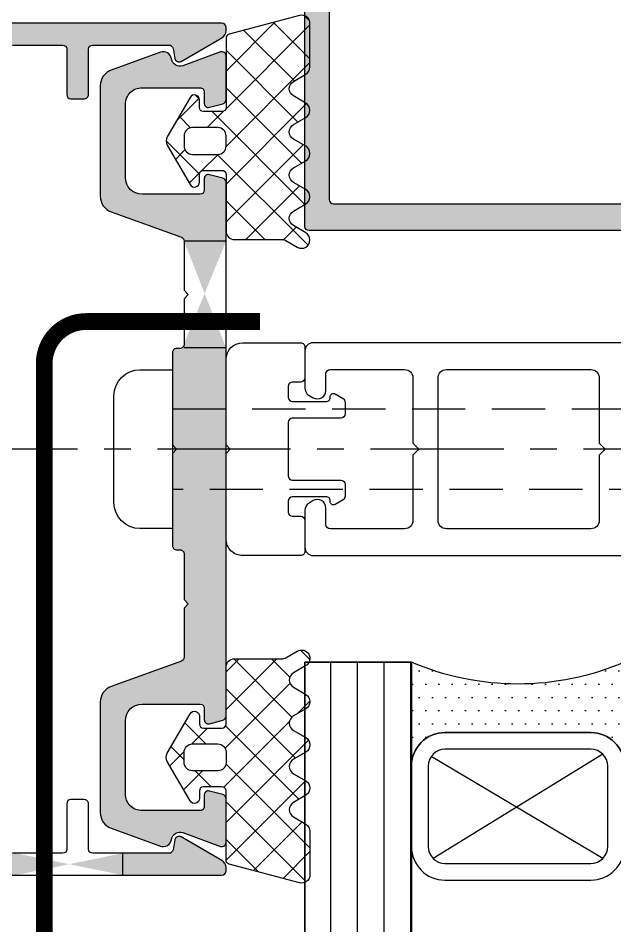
# Model space of a CAD drawing. Header units: millimetres. Extents: x -17234 to -8874, y -2869 to 1211.
# Drawn here: x -16396.9 to -16361.3, y -744.2 to -690.1 of the extents above; entities that cross this region are included whole.
import ezdxf

# ---------------------------------------------------------------- set-up
doc = ezdxf.new("R2010")
doc.units = ezdxf.units.MM
for name, pattern in [('ACAD_ISO07W100', [3, 0, -3]), ('CENTER', [50.800000000000004, 31.75, -6.35, 6.35, -6.35]), ('DASHED', [19.049999999999997, 12.7, -6.35]), ('DASHED2', [9.524999999999999, 6.35, -3.175])]:
    doc.linetypes.add(name, pattern=pattern)
doc.layers.get('Defpoints').update_dxf_attribs({"linetype": 'ACAD_ISO07W100', "true_color": 0x105689})
for name, color, linetype in [('Centerline', 6, 'CENTER'), ('Drain Path', 6, 'Continuous'), ('Gasket EPDM', 32, 'Continuous'), ('Gasket Silicone', 20, 'Continuous'), ('Glass', 4, 'Continuous'), ('Profile', 1, 'Continuous'), ('Profile View', 9, 'Continuous'), ('PVC Spacer', 3, 'Continuous'), ('Screw', 9, 'Continuous'), ('Thermal Break', 3, 'Continuous')]:
    doc.layers.add(name, color=color, linetype=linetype)

# ---------------------------------------------------------------- blocks, each defined once
blk = doc.blocks.new('*U82')
at = {"layer": 'Glass', "ltscale": 0.5}
h = blk.add_hatch(dxfattribs=at)
h.set_pattern_fill('ANSI31', color=5, scale=0.5, angle=45)
h.set_pattern_definition([(90, (0, -24.19999999999914), (-1.5875, 3.33066907387547e-16), [])])
h.paths.add_polyline_path([(0, 50.80000000000086), (6.349999999999909, 50.80000000000086), (6.349999999999909, 0), (0, 0)])
h.paths.add_polyline_path([(25.39999999999986, 0), (19.04999999999995, 0), (19.04999999999995, 50.80000000000086), (25.39999999999986, 50.80000000000086)])
at = {"layer": 'Glass'}
h = blk.add_hatch(dxfattribs=at)
h.set_pattern_fill('DOTS', color=9, scale=0.5)
h.set_pattern_definition([(0, (-1613.788650515187, -1630.791331682484), (0.396875, 0.79375), [0, -0.79375])])
h.paths.add_polyline_path([(17.04999999999995, 4.199999999999999), (8.349999999999909, 4.199999999999999, -0.414213562373095), (6.349999999999909, 6.199999999999998), (6.349999999999909, -1.77635683940025e-15, -0.2058701850370426), (19.04999999999995, -1.77635683940025e-15), (19.04999999999995, 6.199999999999999, -0.4142135623730951)])
at = {"layer": 'Defpoints', "linetype": 'ByBlock', "ltscale": 0.5}
for points in [[(0, 50.80000000000086), (6.349999999999909, 50.80000000000086), (6.349999999999909, 0), (0, 0)], [(25.39999999999986, 0), (19.04999999999995, 0), (19.04999999999995, 50.80000000000086), (25.39999999999986, 50.80000000000086)]]:
    blk.add_lwpolyline(points, close=True, dxfattribs=at)
at = {"layer": 'Glass'}
for points in [[(0, 50.80000000000086), (0, 0), (6.349999999999909, 0), (6.349999999999909, 50.80000000000086)], [(19.04999999999995, 50.80000000000086), (19.04999999999995, 0), (25.39999999999986, 0), (25.39999999999986, 50.80000000000086)]]:
    blk.add_lwpolyline(points, dxfattribs=at)
at = {"layer": 'Glass', "color": 3}
for points in [[(19.04999999999995, 6.199999999999999), (19.04999999999995, 11, 0.4142135623730951), (17.04999999999995, 13), (8.349999999999909, 13, 0.4142135623730951), (6.349999999999909, 11), (6.349999999999909, 6.199999999999999, 0.4142135623730951), (8.349999999999909, 4.199999999999999), (17.04999999999995, 4.199999999999999, 0.4142135623730951)], [(18.04999999999995, 6.199999999999999), (18.04999999999995, 11, 0.414213562373095), (17.04999999999995, 12), (8.349999999999909, 12, 0.414213562373095), (7.349999999999909, 11), (7.349999999999909, 6.199999999999999, 0.414213562373095), (8.349999999999909, 5.199999999999999), (17.04999999999995, 5.199999999999999, 0.414213562373095)]]:
    blk.add_lwpolyline(points, format="xyb", close=True, dxfattribs=at)
at = {"layer": 'Glass', "color": 9}
for points in [[(7.64289321881347, 5.49289321881356), (17.75710678118639, 11.70710678118667)], [(7.64289321881347, 11.70710678118644), (17.86423487550928, 5.619464413231707)]]:
    blk.add_lwpolyline(points, dxfattribs=at)
blk.add_lwpolyline([(6.349999999999909, 0, -0.2058701850370426), (19.04999999999995, 0), (19.04999999999995, 6.199999999999999, -0.4142135623730951), (17.04999999999995, 4.199999999999999), (8.349999999999909, 4.199999999999999, -0.4142135623730951), (6.349999999999909, 6.199999999999998)], format="xyb", close=True, dxfattribs=at)
blk = doc.blocks.new('EGG - 01')
at = {"layer": 'Gasket EPDM', "ltscale": 0.5}
h = blk.add_hatch(dxfattribs=at)
h.set_pattern_fill('ANSI37', color=5, scale=0.5, style=0)
h.set_pattern_definition([(45, (16931.76398021643, 552.2421061978254), (-1.122532015133644, 1.122532015133644), []), (135, (16931.76398021643, 552.2421061978254), (-1.122532015133644, -1.122532015133644), [])])
edge = h.paths.add_edge_path()
edge.add_arc((7.003679740504693, -0.746193317245968), 0.4999999999998441, 299.9999999999973, 420.0000000000027)
edge.add_line((7.253679740504595, -0.3131806153538719), (6.521628932947351, 0.1094691154501106))
edge.add_arc((6.77162893294786, 0.5424818173420363), 0.5000000000000001, 120.0000000000673, 239.9999999999327, ccw=False)
edge.add_line((6.521628932947351, 0.9754945192339619), (7.253679740504595, 1.398144250037944))
edge.add_arc((7.00367974050448, 1.831156951930097), 0.4999999999999998, 300.0000000000152, 419.9999999999848)
edge.add_line((7.253679740504595, 2.26416965382225), (6.521628932947351, 2.686819384626006))
edge.add_arc((6.77162893294786, 3.119832086517931), 0.5000000000000001, 120.0000000000673, 239.9999999999327, ccw=False)
edge.add_line((6.521628932947351, 3.552844788409857), (7.25367974051187, 3.975494519217818))
edge.add_arc((7.00367974051187, 4.408507221110038), 0.5000000000000002, 299.9999999999999, 359.9999999999793)
edge.add_line((7.50367974051187, 4.408507221109858), (7.50367974051187, 7.001122055274095))
edge.add_arc((7.003679740510961, 7.001122055273398), 0.5000000000009095, 7.989553359821821e-11, 105.0000000000745)
edge.add_line((6.874270217958838, 7.484084968418642), (2.688974979217164, 6.362638489112896))
edge.add_arc((2.753679740493602, 6.121157032540927), 0.249999999999921, 105.0000000001964, 180.0000000002782)
edge.add_line((2.503679740493681, 6.121157032539713), (2.503679740493681, 1.999999999999318))
edge.add_arc((2.253679740491407, 2.000000000000682), 0.2500000000022737, 269.99999999968736, 359.99999999968736, ccw=False)
edge.add_line((2.253679740490043, 1.749999999998408), (1.167927419020998, 1.749999999998408))
edge.add_arc((1.167927419020998, 1.999999999998408), 0.25, 180, 270, ccw=False)
edge.add_line((0.9179274190209981, 1.999999999998408), (0.9179274190209981, 2.449999999998681))
edge.add_arc((0.6179274190208797, 2.449999999998458), 0.3000000000001184, 4.257702533584149e-11, 149.9999999999438)
edge.add_line((0.3581197978855926, 2.599999999998772), (-0.9986533347109798, 0.2499999999984084))
edge.add_arc((-0.5656406328201353, -6.821210263296962e-13), 0.4999999999983546, 150.0000000000115, 209.9999999999885)
edge.add_line((-0.9986533347109798, -0.2499999999997726), (0.3581197978855926, -2.600000000001955))
edge.add_arc((0.6179274190208797, -2.450000000001642), 0.3000000000001184, 210.0000000000561, 359.9999999999574)
edge.add_line((0.9179274190209981, -2.450000000001864), (0.9179274190209981, -2.000000000001592))
edge.add_arc((1.167927419020998, -2.000000000001592), 0.25, 90, 180, ccw=False)
edge.add_line((1.167927419020998, -1.750000000001592), (2.253679740490043, -1.750000000001592))
edge.add_arc((2.253679740491748, -2.000000000003524), 0.2500000000019327, 3.3867308957269415e-10, 90.00000000039091, ccw=False)
edge.add_line((2.503679740493681, -2.000000000002046), (2.503679740493681, -5.37645785702091))
edge.add_arc((3.003679740493681, -5.37645785702091), 0.5, 180, 270)
edge.add_line((3.003679740493681, -5.87645785702091), (5.827380753220496, -5.87645785702091))
edge.add_arc((5.827380753220381, -6.37645785702091), 0.5, 59.99999999998482, 89.99999999998693, ccw=False)
edge.add_line((6.077380753220496, -5.943445155128757), (6.753679740504595, -6.333906557489399))
edge.add_arc((7.003679740504595, -5.900893855597587), 0.4999999999996472, 239.9999999999766, 419.9999999999766)
edge.add_line((7.253679740504595, -5.467881153705775), (6.521628932947351, -5.045231422901793))
edge.add_arc((6.77162893294786, -4.612218721009867), 0.5000000000000001, 120.0000000000673, 239.9999999999327, ccw=False)
edge.add_line((6.521628932947351, -4.179206019117942), (7.253679740504595, -3.756556288313959))
edge.add_arc((7.00367974050448, -3.323543586421806), 0.4999999999999998, 300.0000000000152, 419.9999999999848)
edge.add_line((7.253679740504595, -2.890530884529653), (6.521628932947351, -2.467881153725898))
edge.add_arc((6.77162893294786, -2.034868451833972), 0.5000000000000001, 120.0000000000673, 239.9999999999327, ccw=False)
edge.add_line((6.521628932947351, -1.601855749942047), (7.253679740504595, -1.179206019138064))
edge = h.paths.add_edge_path(flags=16)
edge.add_arc((0.4999999999998689, -0.3000018669307739), 0.4999999999998689, 179.999999999985, 270.000000000015)
edge.add_line((0.5, -0.8000018669306428), (2.009099999995669, -0.8000018669288238))
edge.add_arc((2.009099999995215, -0.3000018669283691), 0.5000000000004547, 270.0000000000521, 359.9999999997916)
edge.add_line((2.509099999995669, -0.300001866930188), (2.509099999995669, 0.300001866930188))
edge.add_arc((2.009099999996124, 0.3000018669292785), 0.4999999999995453, 1.042204158022913e-10, 90.00000000005213)
edge.add_line((2.009099999995669, 0.8000018669288238), (0.5, 0.8000018669306428))
edge.add_arc((0.4999999999998689, 0.3000018669307739), 0.4999999999998689, 89.99999999998498, 180.000000000015)
edge.add_line((0, 0.3000018669306428), (0, -0.3000018669306428))
for points in [[(7.253679740504595, -1.179206019138064, 0.5773502691896574), (7.253679740504595, -0.3131806153538719), (6.521628932947351, 0.1094691154501106, -0.5773502691888426), (6.521628932947351, 0.9754945192339619), (7.253679740504595, 1.398144250037944, 0.577350269189449), (7.253679740504595, 2.26416965382225), (6.521628932947351, 2.686819384626006, -0.5773502691888426), (6.521628932947351, 3.552844788409857), (7.25367974051187, 3.975494519217818, 0.2679491924310263), (7.50367974051187, 4.408507221109858), (7.50367974051187, 7.001122055274095, 0.4931454260312742), (6.874270217958838, 7.484084968418642), (2.688974979217164, 6.362638489112896, 0.3394542588637746), (2.503679740493681, 6.121157032539713), (2.503679740493681, 1.999999999999318, -0.414213562373095), (2.253679740490043, 1.749999999998408), (1.167927419020998, 1.749999999998408, -0.4142135623730951), (0.9179274190209981, 1.999999999998408), (0.9179274190209981, 2.449999999998681, 0.7673269879782757), (0.3581197978855926, 2.599999999998772), (-0.9986533347109798, 0.2499999999984084, 0.2679491924310153), (-0.9986533347109798, -0.2499999999997726), (0.3581197978855926, -2.600000000001955, 0.7673269879782757), (0.9179274190209981, -2.450000000001864), (0.9179274190209981, -2.000000000001592, -0.4142135623730951), (1.167927419020998, -1.750000000001592), (2.253679740490043, -1.750000000001592, -0.4142135623733614), (2.503679740493681, -2.000000000002046), (2.503679740493681, -5.37645785702091, 0.414213562373095), (3.003679740493681, -5.87645785702091), (5.827380753220496, -5.87645785702091, -0.1316524975874049), (6.077380753220496, -5.943445155128757), (6.753679740504595, -6.333906557489399, 1), (7.253679740504595, -5.467881153705775), (6.521628932947351, -5.045231422901793, -0.5773502691888426), (6.521628932947351, -4.179206019117942), (7.253679740504595, -3.756556288313959, 0.577350269189449), (7.253679740504595, -2.890530884529653), (6.521628932947351, -2.467881153725898, -0.5773502691888426), (6.521628932947351, -1.601855749942047)], [(0, -0.3000018669306428, 0.4142135623732486), (0.5, -0.8000018669306428), (2.009099999995669, -0.8000018669288238, 0.4142135623717632), (2.509099999995669, -0.300001866930188), (2.509099999995669, 0.300001866930188, 0.4142135623728287), (2.009099999995669, 0.8000018669288238), (0.5, 0.8000018669306428, 0.4142135623732486), (0, 0.3000018669306428)]]:
    blk.add_lwpolyline(points, format="xyb", close=True, dxfattribs=at)

msp = doc.modelspace()

# ---------------------------------------------------------------- hatches: boundary and pattern name
at = {"layer": 'Gasket Silicone', "ltscale": 0.5}
h = msp.add_hatch(color=1, dxfattribs=at)
h.dxf.hatch_style = 1
edge = h.paths.add_edge_path()
edge.add_line((-16362.59178811583, -682.1899841470803), (-16362.59178811583, -678.3868774629196))
edge.add_arc((-16362.34178811583, -678.3868774629166), 0.250000000001819, 95.17936797958203, 180.0000000007035, ccw=False)
edge.add_line((-16362.36435660574, -678.1378982202801), (-16357.31722342747, -677.6804055674274))
edge.add_arc((-16357.29465493756, -677.9293848100988), 0.2500000000360729, 89.99999999874939, 95.17936797802952, ccw=False)
edge.add_line((-16357.29465493756, -677.6793848100626), (-16352.07774395342, -677.6793848100741))
edge.add_arc((-16352.07774395342, -677.4293848100735), 0.2500000000005684, 269.9999999991662, 359.999999999531)
edge.add_line((-16351.82774395342, -677.4293848100756), (-16351.82774395342, -673.5213037302995))
edge.add_arc((-16351.57774395342, -673.5213037302966), 0.249999999996362, 90.00000000083378, 180.0000000006514, ccw=False)
edge.add_line((-16351.57774395342, -673.271303730301), (-16349.94529612709, -673.271303730301))
edge.add_arc((-16349.94529612708, -673.5213037303181), 0.250000000017053, 59.757289929696526, 90.00000000250128, ccw=False)
edge.add_arc((-16348.86866664355, -671.6746367937532), 1.887594400099603, 239.757289928243, 330.0000052233053)
edge.add_arc((-16346.6060934042, -672.9809337875481), 0.724999999995414, -29.999994777782774, 150.0000052222094, ccw=False)
edge.add_line((-16345.97822495342, -673.3434337303188), (-16347.38969595342, -675.7881737303397))
edge.add_arc((-16347.56290121694, -675.6881736929629), 0.2000001769704609, 190.2628908233887, 330.0000169065016, ccw=False)
edge.add_arc((-16347.95965044822, -675.7600098273468), 0.203200000019759, 10.26289082178401, 69.99999214243745)
edge.add_line((-16347.89015192891, -675.5690642963159), (-16349.57432397012, -674.9560755419794))
edge.add_arc((-16349.50482545087, -674.765130010925), 0.2032000000185547, 202.3471593619783, 249.9999921625396, ccw=False)
edge.add_arc((-16349.87774395347, -674.9184337303507), 0.199999999950759, 22.34715935258054, 179.9999999975899)
edge.add_line((-16350.07774395342, -674.9184337303423), (-16350.07774395342, -679.5184417303384))
edge.add_arc((-16349.87774410282, -679.5184418797287), 0.1999998506035457, 179.9999572027988, 270.0000428002301)
edge.add_line((-16349.87774395342, -679.7184417303325), (-16349.37219120731, -679.7184417303325))
edge.add_arc((-16349.37219120732, -679.5152417303361), 0.2031999999964, 270.0000000025645, 299.9999884163705)
edge.add_line((-16349.2705912429, -679.6912181129226), (-16348.05791782721, -678.9910811163326))
edge.add_arc((-16348.15951779172, -678.8151047337789), 0.2032000000106074, 299.999988441863, 341.2374533475764)
edge.add_arc((-16347.77774395345, -678.9447927303145), 0.200000000027781, -1.7262209439650178e-09, 161.2374533420194, ccw=False)
edge.add_line((-16347.57774395342, -678.9447927303205), (-16347.57774395341, -679.69344138679))
edge.add_arc((-16347.32774395342, -679.693441386793), 0.249999999996362, 179.9999999993226, 269.9999999991662)
edge.add_line((-16347.32774395342, -679.9434413867885), (-16345.22186480608, -679.9434413867885))
edge.add_arc((-16345.22186480608, -680.1934413867871), 0.2499999999985221, 34.999999999127624, 89.99999999916622, ccw=False)
edge.add_line((-16345.01707679501, -680.0500472777034), (-16342.42338269903, -683.7542263309878))
edge.add_arc((-16342.21859468795, -683.6108322218936), 0.250000000008851, 215.0000000003738, 270.0000000004169)
edge.add_line((-16342.21859468795, -683.8608322219025), (-16341.80983910259, -683.8608322219025))
edge.add_arc((-16341.80983910259, -684.0108322218988), 0.1499999999963393, 45.00000000024562, 90, ccw=False)
edge.add_line((-16341.70377308542, -683.9047662047227), (-16341.65377308542, -683.9547662047212))
edge.add_arc((-16341.54770706824, -683.8487001875387), 0.1500000000063278, 225, 315)
edge.add_line((-16341.44164105105, -683.9547662047212), (-16341.39164105106, -683.9047662047169))
edge.add_arc((-16341.28557503388, -684.0108322218907), 0.1499999999937872, 89.9999999993052, 134.9999999998772, ccw=False)
edge.add_line((-16341.28557503388, -683.8608322218968), (-16338.5790734477, -683.8608322219025))
edge.add_arc((-16338.5790734477, -684.5858322219016), 0.7249999999991132, -90, 90, ccw=False)
edge.add_line((-16338.5790734477, -685.3108322219007), (-16343.3396492879, -685.3108322219007))
edge.add_arc((-16343.33964928787, -685.0608322218773), 0.2500000000234195, 214.9999999940979, 269.99999999416366, ccw=False)
edge.add_line((-16343.54443729898, -685.2042263309571), (-16346.03310026423, -681.650047277674))
edge.add_arc((-16346.23788827531, -681.7934413867544), 0.2499999999949355, 34.99999999872642, 89.99999999874936)
edge.add_line((-16346.2378882753, -681.5434413867594), (-16347.32774395341, -681.5434413867594))
edge.add_arc((-16347.32774395341, -681.7934413867622), 0.2500000000028422, 89.99999999916623, 179.9999999990099)
edge.add_line((-16347.57774395341, -681.7934413867579), (-16347.57774395341, -682.5420900432274))
edge.add_arc((-16347.77774395344, -682.5420900432334), 0.2000000000261934, -161.2374533420193, 1.7262209439650178e-09, ccw=False)
edge.add_arc((-16348.15951779171, -682.6717780397836), 0.2032000000205895, 18.7625466558138, 60.00001156152113)
edge.add_line((-16348.05791782721, -682.4958016572153), (-16349.27059124289, -681.7956646606253))
edge.add_arc((-16349.37219120731, -681.9716410432351), 0.2032000000136713, 60.00001158824784, 90.00000000205159)
edge.add_line((-16349.37219120731, -681.7684410432212), (-16349.87774395342, -681.7684410432212))
edge.add_arc((-16349.87774410281, -681.9684408938167), 0.1999998505955876, 89.99995720081208, 180.0000427979177)
edge.add_line((-16350.07774395341, -681.9684410432095), (-16350.07774395341, -686.5684490432113))
edge.add_arc((-16349.87774395347, -686.5684490432012), 0.1999999999443389, 180.0000000028986, 337.6528406478793)
edge.add_arc((-16349.50482545087, -686.7217527626229), 0.2032000000189603, 110.0000078374604, 157.6528406380217, ccw=False)
edge.add_line((-16349.57432397012, -686.5308072315685), (-16347.89015192891, -685.917818477232))
edge.add_arc((-16347.95965044822, -685.7268729461916), 0.2032000000264602, 290.0000078552067, 349.737109175872)
edge.add_arc((-16347.56290121694, -685.798709080583), 0.2000001769645771, 29.999983093772414, 169.7371091769097, ccw=False)
edge.add_line((-16347.38969595342, -685.6987090432082), (-16345.9782249534, -688.1434490432291))
edge.add_arc((-16346.60609340419, -688.5059489859999), 0.7250000000017152, -150.00000522250468, 29.99999477750299, ccw=False)
edge.add_arc((-16348.86866664355, -689.8122459797995), 1.887594400107449, 29.9999947767374, 120.2427100719225)
edge.add_arc((-16349.94529612709, -687.9655790432608), 0.2499999999917611, 270.00000000166756, 300.2427100746063, ccw=False)
edge.add_line((-16349.94529612709, -688.2155790432527), (-16354.13684075889, -688.2155790432529))
edge.add_arc((-16354.13684075889, -688.4655790432529), 0.25, 90, 180)
edge.add_line((-16354.38684075889, -688.4655790432529), (-16354.38684075889, -702.5285427303863))
edge.add_arc((-16354.63684075889, -702.5285427303863), 0.25, -90, 0, ccw=False)
edge.add_line((-16354.63684075889, -702.7785427303863), (-16379.5368407589, -702.778542730379))
edge.add_arc((-16379.5368407589, -702.528542730379), 0.25, 180, 270, ccw=False)
edge.add_line((-16379.7868407589, -702.528542730379), (-16379.7868407589, -673.9487428100501))
edge.add_arc((-16378.98684135656, -673.9487422123844), 0.7999994023341473, 89.99995719612218, 180.0000428046839, ccw=False)
edge.add_line((-16378.98684075891, -673.1487428100503), (-16377.81352429491, -673.1487428100445))
edge.add_arc((-16377.81352429491, -673.3987428100456), 0.2500000000011369, -30.99997394095061, 90, ccw=False)
edge.add_line((-16377.59923241117, -673.5275022313101), (-16378.30113264264, -674.6956615886888))
edge.add_arc((-16378.0868407589, -674.8244210099581), 0.2500000000000637, 149.000026057682, 179.9999999982022)
edge.add_line((-16378.3368407589, -674.8244210099502), (-16378.3368407589, -683.6691890978971))
edge.add_arc((-16378.0868407589, -683.6691890978942), 0.25, 180.0000000006514, 277.3864740004898)
edge.add_line((-16378.05470038741, -683.9171144828805), (-16376.07612260467, -683.6606170493255))
edge.add_arc((-16376.04398223317, -683.9085424343092), 0.2499999999985229, 90.00000000125073, 97.38647400098017, ccw=False)
edge.add_line((-16376.04398223318, -683.6585424343106), (-16372.24155827838, -683.6585424343106))
edge.add_arc((-16372.24155827841, -683.4085424343325), 0.2499999999780584, 270.000000007087, 277.3864601646856)
edge.add_line((-16372.20941796679, -683.6564678270574), (-16362.80964780424, -682.437909539831))
edge.add_arc((-16362.84178811583, -682.1899841470805), 0.2499999999999551, 277.3864601577305, 360.0000000000521)
edge = h.paths.add_edge_path(flags=16)
edge.add_arc((-16360.89178811584, -679.862003203255), 0.2500000000000059, 95.17936797919741, 180)
edge.add_line((-16361.14178811584, -679.862003203255), (-16361.14178811584, -683.4641438637777))
edge.add_arc((-16361.39178811584, -683.4641438637776), 0.25, 277.3864601577272, 359.99999999997397, ccw=False)
edge.add_line((-16361.35964780425, -683.7120692565283), (-16368.78255300824, -684.6743526416778))
edge.add_arc((-16368.75684075897, -684.8726929558761), 0.1999999999978445, 97.38646015780924, 180.000000000456)
edge.add_line((-16368.95684075896, -684.8726929558777), (-16368.95684075896, -684.9072980463085))
edge.add_arc((-16369.15684075897, -684.9072980463063), 0.2000000000025466, 269.9999999994789, 359.9999999993812, ccw=False)
edge.add_line((-16369.15684075897, -685.1072980463084), (-16370.15684075897, -685.1072980463084))
edge.add_arc((-16370.15684075897, -685.0072980463041), 0.1000000000043428, 180.0000000008468, 270.00000000104217, ccw=False)
edge.add_line((-16370.25684075897, -685.0072980463056), (-16370.25684075897, -684.9805304855715))
edge.add_arc((-16370.35684075897, -684.9805304855703), 0.09999999999490683, 359.9999999992835, 457.3864583273927)
edge.add_line((-16370.36969688044, -684.8813603280644), (-16372.12214784884, -685.1085428100376))
edge.add_line((-16372.12214784884, -685.1085428100376), (-16372.19470872674, -685.1085428100376))
edge.add_arc((-16372.19470872675, -684.9585428100418), 0.1499999999958845, 225.000000028434, 270.0000000020844, ccw=False)
edge.add_line((-16372.30077474387, -685.0646088272695), (-16372.35077474396, -685.0146088272189))
edge.add_arc((-16372.45684076114, -685.1206748443959), 0.1499999999986105, 45, 135)
edge.add_line((-16372.56290677832, -685.0146088272189), (-16372.61290677615, -685.0646088272175))
edge.add_arc((-16372.71897279333, -684.9585428100421), 0.1499999999949126, 269.9999999993052, 314.9999999994473, ccw=False)
edge.add_line((-16372.71897279333, -685.1085428100376), (-16375.95038970522, -685.1085428100376))
edge.add_arc((-16375.95038970521, -685.3585428100365), 0.2499999999988631, 90.00000000166753, 97.3864740013903)
edge.add_line((-16375.98253007671, -685.1106174250527), (-16378.11898113039, -685.3875811193693))
edge.add_arc((-16378.0868407589, -685.6355065043563), 0.2500000000006232, 97.38647399881597, 179.9999999991923)
edge.add_line((-16378.3368407589, -685.6355065043527), (-16378.3368407589, -700.9285427304129))
edge.add_arc((-16378.0868407589, -700.9285427304129), 0.25, 180, 270)
edge.add_line((-16378.0868407589, -701.1785427304129), (-16355.9975747053, -701.1785427304129))
edge.add_arc((-16355.9975747053, -700.9285427304129), 0.25, 270.0000000004169, 360.1907371447774)
edge.add_line((-16355.74757609057, -700.9277104841545), (-16355.79438620452, -686.8664112895382))
edge.add_arc((-16355.54438758979, -686.8655790432789), 0.249999999998302, 90, 180.1907371449873, ccw=False)
edge.add_line((-16355.54438758979, -686.6155790432798), (-16352.07774395315, -686.6155790432798))
edge.add_arc((-16352.07774395315, -686.3655790432798), 0.25, 270, 360)
edge.add_line((-16351.82774395315, -686.3655790432798), (-16351.82774395315, -679.5293848100491))
edge.add_arc((-16352.07774395316, -679.5293848100489), 0.250000000003638, 359.9999999999479, 450)
edge.add_line((-16352.07774395316, -679.2793848100449), (-16357.22228803177, -679.2793848100384))
edge.add_arc((-16357.22228803177, -679.5293848100384), 0.25, 90, 95.17936797919741)
edge.add_line((-16357.24485652168, -679.2804055674035), (-16360.91435660575, -679.61302396062))
h = msp.add_hatch(color=1, dxfattribs=at)
h.dxf.hatch_style = 1
edge = h.paths.add_edge_path(flags=16)
edge.add_line((-16390.66184075888, -739.9137427303332), (-16390.66184075888, -741.2137427303306))
edge.add_line((-16397.01184075889, -739.9137427303332), (-16397.01184075889, -741.2137427303306))
edge = h.paths.add_edge_path()
edge.add_line((-16390.66184075888, -739.9137427303264), (-16390.66184075888, -741.2137427303276))
edge.add_line((-16390.66184075889, -741.2137427303276), (-16384.73684075887, -741.2137427303215))
edge.add_arc((-16384.73684075887, -740.9637427303229), 0.2499999999986642, 270, 360.0000000003062)
edge.add_line((-16384.48684075887, -740.9637427303215), (-16384.48684075887, -740.7784322276485))
edge.add_arc((-16384.98684075888, -740.7784322276509), 0.500000000003638, 0, 59.99999999972206)
edge.add_line((-16384.73684075887, -740.3454195257556), (-16387.16737528052, -738.9421497654122))
edge.add_arc((-16387.29237528052, -739.1586561163604), 0.2500000000017435, 60.0000000002307, 169.9999999998189)
edge.add_line((-16387.53857721877, -739.1152440719425), (-16387.64294704584, -739.7071547747411))
edge.add_arc((-16387.88914898409, -739.6637427303247), 0.2499999999997382, 270, 350.00000000007685, ccw=False)
edge.add_line((-16387.88914898409, -739.9137427303244), (-16390.66184075888, -739.9137427303262))
edge = h.paths.add_edge_path()
edge.add_line((-16397.01184075888, -741.2137427303339), (-16397.01184075889, -739.9137427303328))
edge.add_line((-16397.01184075889, -739.913742730333), (-16397.22434075885, -739.9137427303332))
edge.add_arc((-16397.22434075885, -739.6637427303326), 0.2500000000006537, 180.0000000001498, 270, ccw=False)
edge.add_line((-16397.47434075885, -739.6637427303332), (-16397.47434075889, -691.9637427303325))
edge.add_arc((-16397.22434075889, -691.9637427303337), 0.250000000001819, 90.00000000069372, 180, ccw=False)
edge.add_line((-16397.22434075889, -691.7137427303319), (-16394.23684075888, -691.7137427303288))
edge.add_arc((-16394.23684075888, -691.9637427303275), 0.24999999999865, -3.09398728859378e-10, 90, ccw=False)
edge.add_line((-16393.98684075888, -691.9637427303288), (-16393.98684075888, -694.6637427303295))
edge.add_arc((-16393.73684075888, -694.6637427303283), 0.250000000001819, 180, 269.9999999993014)
edge.add_line((-16393.73684075888, -694.9137427303301), (-16392.93684075888, -694.9137427303277))
edge.add_arc((-16392.93684075888, -694.6637427303291), 0.2499999999986358, 270, 360.0000000003126)
edge.add_line((-16392.68684075888, -694.6637427303277), (-16392.68684075888, -691.963742730327))
edge.add_arc((-16392.43684075888, -691.9637427303282), 0.250000000001819, 90.0000000006986, 180, ccw=False)
edge.add_line((-16392.43684075888, -691.7137427303264), (-16387.88914898414, -691.7137427303234))
edge.add_arc((-16387.88914898414, -691.9637427303254), 0.2500000000020037, 10.000000000020691, 89.99999999958311, ccw=False)
edge.add_line((-16387.64294704589, -691.9203306859082), (-16387.53857721881, -692.5122413887067))
edge.add_arc((-16387.29237528056, -692.4688293442912), 0.2499999999995914, 189.9999999997323, 300.000000000456)
edge.add_line((-16387.16737528056, -692.685335695236), (-16384.73684075892, -691.2820659348864))
edge.add_arc((-16384.98684075893, -690.8490532329903), 0.5000000000070635, 300.0000000004954, 359.9999999996303)
edge.add_line((-16384.48684075892, -690.8490532329935), (-16384.48684075892, -690.6637427303205))
edge.add_arc((-16384.73684075892, -690.6637427303215), 0.25, 0, 89.99999999976876)
edge.add_line((-16384.73684075892, -690.4137427303215), (-16397.2743407589, -690.4137427303332))
edge.add_arc((-16397.2743407589, -691.9137427303343), 1.500000000001123, 90, 179.9999999999571)
edge.add_line((-16398.7743407589, -691.9137427303332), (-16398.77434075885, -739.7137427303343))
edge.add_arc((-16397.27434075885, -739.7137427303337), 1.5, 180, 270.0000000000467)
edge.add_line((-16397.27434075885, -741.2137427303337), (-16397.01184075888, -741.213742730334))
h = msp.add_hatch(color=1, dxfattribs=at)
h.dxf.hatch_style = 1
edge = h.paths.add_edge_path(flags=17)
edge.add_line((-16384.48684075891, -703.4151198004266), (-16386.98684075888, -703.4151198004266))
edge.add_line((-16384.48684075893, -709.7651198004276), (-16387.08869462958, -709.7651198004262))
edge = h.paths.add_edge_path()
edge.add_line((-16386.98684075891, -703.4151198004266), (-16384.48684075892, -703.4151198004266))
edge.add_line((-16384.48684075892, -703.4151198004266), (-16384.48684075893, -699.8996796603325))
edge.add_arc((-16384.73684075893, -699.8996796603337), 0.250000000001819, 0, 74.999999999169)
edge.add_line((-16384.67213599765, -699.6581982037603), (-16385.47203808863, -699.4435174211859))
edge.add_arc((-16385.53684075889, -699.6849726218538), 0.2500000000025687, 74.97676808802632, 179.9999999992851)
edge.add_line((-16385.78684075889, -699.6849726218508), (-16385.78684075889, -700.3637804919027))
edge.add_arc((-16386.03684075889, -700.3637804919032), 0.25, -90.00000000051301, 0, ccw=False)
edge.add_line((-16386.03684075889, -700.6137804919032), (-16389.4868407589, -700.6137804919064))
edge.add_arc((-16389.4868407589, -699.6137804919027), 1.000000000003666, 180.0000000002101, 269.99999999989575, ccw=False)
edge.add_line((-16390.48684075891, -699.6137804919064), (-16390.48684075891, -695.2561647518006))
edge.add_arc((-16389.48684075891, -695.2561647517973), 0.999999999996362, 89.99999999970731, 180, ccw=False)
edge.add_line((-16389.48684075891, -694.256164751801), (-16386.03684075889, -694.256164751797))
edge.add_arc((-16386.03684075889, -694.5061647517956), 0.2499999999986358, -3.126956471533049e-10, 90, ccw=False)
edge.add_line((-16385.78684075889, -694.506164751797), (-16385.78684075889, -695.1849726218508))
edge.add_arc((-16385.53684075889, -695.1849726218513), 0.25, 180, 285.0232319127275)
edge.add_line((-16385.47203808864, -695.4264278225161), (-16384.67213599766, -695.2117470399381))
edge.add_arc((-16384.73684075893, -694.9702655833686), 0.2499999999975933, 285.0000000003581, 360.0000000007311)
edge.add_line((-16384.48684075894, -694.9702655833654), (-16384.48684075891, -692.3617923426037))
edge.add_arc((-16384.73684075891, -692.3617923425999), 0.250000000001819, 0, 110.0000000007632)
edge.add_line((-16384.82234579474, -692.1268691874016), (-16387.06790258977, -692.9441850201558))
edge.add_arc((-16387.23891266143, -692.4743387097625), 0.4999999999996144, 190.0000000003368, 289.9999999997839, ccw=False)
edge.add_line((-16387.73131653794, -692.5611627985988), (-16387.73725386998, -692.5274905153503))
edge.add_arc((-16388.22965774649, -692.6143146041837), 0.500000000001401, 9.999999999973527, 109.9999999997262)
edge.add_line((-16388.40066781815, -692.1444682937886), (-16391.32886090223, -693.2102434165837))
edge.add_arc((-16390.98684075891, -694.1499360373709), 1.000000000001803, 110.000000000063, 179.9999999999552)
edge.add_line((-16391.98684075891, -694.1499360373701), (-16391.9868407589, -700.7200092063423))
edge.add_arc((-16390.9868407589, -700.7200092063433), 1.000000000001819, 180, 250.000000000099)
edge.add_line((-16391.32886090223, -701.6597018271312), (-16387.15133572308, -703.1801966452305))
edge.add_arc((-16387.23684075891, -703.4151198004301), 0.2500000000042136, 8.01207988843089e-10, 69.99999999947448, ccw=False)
edge = h.paths.add_edge_path()
edge.add_line((-16384.48684075891, -709.7651198004276), (-16387.08869462958, -709.7651198004261))
edge.add_arc((-16387.23684075889, -709.563742730307), 0.25, 269.9999999994968, 306.34062869245076, ccw=False)
edge.add_line((-16387.2368407589, -709.813742730307), (-16387.43684075889, -709.8137427303059))
edge.add_arc((-16387.43684075889, -710.0637427303075), 0.2500000000016698, 90, 179.9999999996955)
edge.add_line((-16387.68684075889, -710.0637427303061), (-16387.68684075888, -715.5637427303255))
edge.add_line((-16387.68684075888, -715.5637427303255), (-16387.43684075887, -715.8137427303068))
edge.add_line((-16387.43684075887, -715.8137427303068), (-16387.68684075888, -716.0637427303237))
edge.add_line((-16387.68684075888, -716.0637427303237), (-16387.68684075888, -721.5637427303075))
edge.add_arc((-16387.43684075888, -721.5637427303081), 0.25, 180, 270.0000000005862)
edge.add_line((-16387.43684075888, -721.8137427303081), (-16387.23684075888, -721.8137427303061))
edge.add_arc((-16387.23684075888, -722.0637427303067), 0.2500000000004547, 1.8241053112433292e-10, 90, ccw=False)
edge.add_line((-16386.98684075888, -722.0637427303059), (-16386.98684075888, -724.7873656602443))
edge.add_line((-16386.98684075888, -724.7873656602443), (-16386.73684075888, -725.0373656602388))
edge.add_line((-16386.73684075888, -725.0373656602388), (-16386.98684075888, -725.2873656602407))
edge.add_line((-16386.98684075888, -725.2873656602407), (-16386.98684075888, -728.2123656602208))
edge.add_arc((-16387.23684075887, -728.2123656602236), 0.249999999996362, -70.00000000123708, 0, ccw=False)
edge.add_line((-16387.15133572304, -728.4472888154176), (-16391.3288609022, -729.9677836335279))
edge.add_arc((-16390.98684075888, -730.9074762543107), 0.9999999999964991, 109.9999999999517, 180.0000000002028)
edge.add_line((-16391.98684075887, -730.9074762543142), (-16391.98684075887, -737.4775494232846))
edge.add_arc((-16390.98684075886, -737.477549423284), 1.000000000003638, 180, 249.9999999998378)
edge.add_line((-16391.32886090219, -738.4172420440725), (-16388.40066781811, -739.4830171668574))
edge.add_arc((-16388.22965774644, -739.0131708564654), 0.4999999999991015, 249.9999999999729, 349.9999999999775)
edge.add_line((-16387.73725386994, -739.0999949452989), (-16387.7313165379, -739.0663226620502))
edge.add_arc((-16387.23891266139, -739.1531467508873), 0.5000000000002709, 70.00000000004587, 169.9999999995605, ccw=False)
edge.add_line((-16387.06790258973, -738.683300440494), (-16384.82234579469, -739.500616273238))
edge.add_arc((-16384.73684075886, -739.2656931180444), 0.2499999999973473, 249.9999999997891, 360.0000000014038)
edge.add_line((-16384.48684075886, -739.2656931180383), (-16384.4868407589, -736.6572198772766))
edge.add_arc((-16384.7368407589, -736.6572198772765), 0.25, 0, 75.0000000002703)
edge.add_line((-16384.67213599762, -736.4157384207039), (-16385.4720380886, -736.20105763813))
edge.add_arc((-16385.53684075885, -736.4425128387918), 0.2499999999975756, 74.97676808685593, 180.0000000002768)
edge.add_line((-16385.78684075885, -736.442512838793), (-16385.78684075885, -737.1213207088468))
edge.add_arc((-16386.03684075885, -737.121320708846), 0.25, -89.99999999979809, 0, ccw=False)
edge.add_line((-16386.03684075885, -737.371320708846), (-16389.48684075887, -737.3713207088506))
edge.add_arc((-16389.48684075887, -736.3713207088526), 0.9999999999977973, 179.9999999998738, 270.00000000020844, ccw=False)
edge.add_line((-16390.48684075887, -736.3713207088505), (-16390.48684075887, -732.0137049687447))
edge.add_arc((-16389.48684075887, -732.0137049687445), 1, 89.99999999998448, 180, ccw=False)
edge.add_line((-16389.48684075887, -731.0137049687445), (-16386.03684075886, -731.0137049687411))
edge.add_arc((-16386.03684075886, -731.2637049687398), 0.2499999999986642, -3.062154974031728e-10, 90, ccw=False)
edge.add_line((-16385.78684075886, -731.2637049687411), (-16385.78684075886, -731.9425128387949))
edge.add_arc((-16385.53684075886, -731.9425128387954), 0.25, 180, 285.0232319127267)
edge.add_line((-16385.4720380886, -732.1839680394603), (-16384.67213599763, -731.9692872568805))
edge.add_arc((-16384.73684075889, -731.7278058002858), 0.2500000000186282, 284.9999999960452, 359.9999999945414)
edge.add_line((-16384.48684075887, -731.7278058003095), (-16384.48684075891, -709.7651198004276))

# ---------------------------------------------------------------- linework, layer by layer
at = {"layer": 'Centerline', "ltscale": 0.25}
msp.add_lwpolyline([(-16240.9368407589, -715.8137427303058), (-16402.8368407589, -715.8137427303071)], dxfattribs=at)
at = {"layer": 'Drain Path', "linetype": 'DASHED', "ltscale": 0.25}
msp.add_lwpolyline([(-16395.32434075891, -753.7153577137144, 0, 3, 0), (-16395.32434075891, -747.7153577137144, 1, 1, 0), (-16395.32434075891, -710.7019312653686, 1, 1, -0.414213562373095), (-16392.82434075891, -708.2019312653686, 1, 1, 0), (-16382.45291446503, -708.2019312653686, 0, 0, 0)], format="xyseb", dxfattribs=at)
at = {"layer": 'Profile', "color": 9, "ltscale": 0.5}
for points in [[(-16354.38684075889, -688.4655790432529), (-16354.38684075889, -702.5285427303863, -0.4142135623730951), (-16354.63684075889, -702.7785427303863), (-16379.5368407589, -702.778542730379, -0.4142135623730951), (-16379.7868407589, -702.528542730379), (-16379.7868407589, -673.9487428100501, -0.4142139999998753)], [(-16397.22434075889, -691.7137427303325), (-16394.23684075888, -691.7137427303288, -0.4142135623725623), (-16393.98684075888, -691.9637427303288), (-16393.98684075888, -694.6637427303295, 0.4142135623727311), (-16393.73684075888, -694.9137427303295), (-16392.93684075888, -694.9137427303277, 0.4142135623735274), (-16392.68684075888, -694.6637427303277), (-16392.68684075888, -691.963742730327, -0.4142135623728287), (-16392.43684075888, -691.713742730327), (-16387.88914898414, -691.7137427303234, -0.3639702342668195), (-16387.64294704589, -691.9203306859082), (-16387.53857721881, -692.5122413887067, 0.5205670505520921), (-16387.16737528056, -692.6853356952353), (-16384.73684075892, -691.2820659348864, 0.2679491924310983), (-16384.48684075892, -690.8490532329935), (-16384.48684075892, -690.6637427303205, 0.4142135623730951), (-16384.73684075892, -690.4137427303205), (-16397.2743407589, -690.4137427303332, 0.414213562373095)], [(-16397.27434075885, -741.2137427303343), (-16384.73684075887, -741.2137427303215, 0.4142135623730951), (-16384.48684075887, -740.9637427303215), (-16384.48684075887, -740.7784322276485, 0.2679491924310983), (-16384.73684075887, -740.3454195257556), (-16387.16737528051, -738.9421497654122, 0.5205670505520921), (-16387.53857721877, -739.1152440719426), (-16387.64294704584, -739.7071547747411, -0.3639702342668195), (-16387.88914898409, -739.9137427303241), (-16392.43684075887, -739.9137427303277, -0.4142135623728287), (-16392.68684075887, -739.6637427303277), (-16392.68684075888, -736.9637427303288, 0.4142135623735274), (-16392.93684075888, -736.7137427303288), (-16393.73684075888, -736.7137427303306, 0.4142135623727311), (-16393.98684075888, -736.9637427303306), (-16393.98684075888, -739.6637427303314, -0.4142135623725623), (-16394.23684075888, -739.9137427303295), (-16397.22434075885, -739.9137427303332, -0.4142135623730951)]]:
    msp.add_lwpolyline(points, format="xyb", dxfattribs=at)
at = {"layer": 'Profile', "ltscale": 0.5}
msp.add_lwpolyline([(-16378.3368407589, -685.6355065043527), (-16378.3368407589, -700.9285427304129, 0.4142135623730951), (-16378.0868407589, -701.1785427304129), (-16355.9975747053, -701.1785427304129, 0.4151889377785863), (-16355.74757609057, -700.9277104841545), (-16355.79438620452, -686.8664112895382, -0.415188937780646)], format="xyb", dxfattribs=at)
at = {"layer": 'Profile', "color": 9, "ltscale": 0.5}
msp.add_lwpolyline([(-16386.98684075888, -722.0637427303059), (-16386.98684075887, -724.7873656602443), (-16386.73684075888, -725.0373656602388), (-16386.98684075887, -725.2873656602407), (-16386.98684075887, -728.2123656602208, -0.3152987888786639), (-16387.15133572304, -728.447288815417), (-16391.3288609022, -729.9677836335278, 0.3152987888791687), (-16391.98684075887, -730.9074762543142), (-16391.98684075887, -737.4775494232846, 0.315298788879226), (-16391.32886090219, -738.4172420440729), (-16388.4006678181, -739.4830171668574, 0.466307658154346), (-16387.73725386993, -739.099994945299), (-16387.7313165379, -739.0663226620501, -0.4663076581537317), (-16387.06790258973, -738.6833004404936), (-16384.82234579469, -739.500616273238, 0.520567050556975), (-16384.48684075886, -739.2656931180383), (-16384.48684075889, -736.6572198772766, 0.3394542588631598), (-16384.67213599762, -736.4157384207039), (-16385.4720380886, -736.20105763813, 0.493271452683928), (-16385.78684075885, -736.442512838793), (-16385.78684075885, -737.1213207088468, -0.4142135623746934), (-16386.03684075885, -737.3713207088468), (-16389.48684075887, -737.3713207088505, -0.4142135623731562), (-16390.48684075887, -736.3713207088505), (-16390.48684075887, -732.0137049687447, -0.4142135623730339), (-16389.48684075887, -731.0137049687447), (-16386.03684075885, -731.0137049687411, -0.4142135623717632), (-16385.78684075885, -731.2637049687411), (-16385.78684075885, -731.9425128387949, 0.493271452683928), (-16385.4720380886, -732.1839680394597), (-16384.67213599762, -731.9692872568804, 0.3394542588631598), (-16384.48684075887, -731.7278058003095), (-16384.48684075893, -699.8996796603325, 0.3394542588631598), (-16384.67213599765, -699.6581982037598), (-16385.47203808863, -699.4435174211859, 0.493271452683928), (-16385.78684075889, -699.6849726218508), (-16385.78684075888, -700.3637804919027, -0.4142135623717632), (-16386.03684075889, -700.6137804919027), (-16389.4868407589, -700.6137804919064, -0.4142135623730339), (-16390.4868407589, -699.6137804919064), (-16390.48684075891, -695.2561647518006, -0.4142135623731567), (-16389.48684075891, -694.2561647518006), (-16386.03684075889, -694.256164751797, -0.4142135623746934), (-16385.78684075889, -694.506164751797), (-16385.78684075889, -695.1849726218508, 0.493271452683928), (-16385.47203808864, -695.4264278225156), (-16384.67213599766, -695.2117470399381, 0.3394542588631598), (-16384.48684075893, -694.9702655833654), (-16384.4868407589, -692.3617923426037, 0.520567050556975), (-16384.82234579474, -692.1268691874021), (-16387.06790258977, -692.9441850201557, -0.4663076581537317), (-16387.73131653794, -692.5611627985992), (-16387.73725386998, -692.5274905153502, 0.466307658154346), (-16388.40066781815, -692.14446829379), (-16391.32886090223, -693.2102434165837, 0.3152987888792255), (-16391.98684075891, -694.1499360373701), (-16391.9868407589, -700.7200092063423, 0.3152987888791589), (-16391.32886090222, -701.6597018271306), (-16387.15133572307, -703.1801966452305, -0.3152987888789138), (-16386.98684075891, -703.4151198004266), (-16386.9868407589, -706.3401198004269), (-16386.7368407589, -706.5901198004269), (-16386.9868407589, -706.8401198004306), (-16386.98684075889, -709.5637427303066, -0.4142135623753741), (-16387.23684075889, -709.813742730307), (-16387.43684075889, -709.8137427303058, 0.4142135623756257), (-16387.68684075889, -710.0637427303061), (-16387.68684075888, -715.5637427303255), (-16387.43684075887, -715.8137427303068), (-16387.68684075888, -716.0637427303237), (-16387.68684075888, -721.5637427303075, 0.4142135623752261), (-16387.43684075888, -721.8137427303075), (-16387.23684075888, -721.8137427303062, -0.4142135623745352)], format="xyb", close=True, dxfattribs=at)
at = {"layer": 'Profile View', "ltscale": 0.5}
for points in [[(-16384.48684075891, -703.4151198004266), (-16386.98684075888, -703.4151198004266)], [(-16384.48684075892, -709.7651198004276), (-16386.98684075887, -709.7651198004263)], [(-16390.66184075888, -739.9137427303332), (-16390.66184075888, -741.2137427303306)]]:
    msp.add_lwpolyline(points, dxfattribs=at)
at = {"layer": 'PVC Spacer', "ltscale": 0.5}
msp.add_lwpolyline([(-16380.53684075891, -717.6637427303436), (-16377.63684075891, -717.6637427303436, -0.414213562373095), (-16377.38684075891, -717.9137427303436), (-16377.38684075891, -718.6158153245632, -0.2679491924313792), (-16377.51184075891, -718.8323216755097), (-16377.98684075891, -719.1065630533702, -0.5773502691907793), (-16378.28684075891, -718.9333579726134), (-16378.28684075891, -718.8637427303428, 0.4142135623724291), (-16378.48684075891, -718.663742730342), (-16380.53684075891, -718.663742730342, 0.414213562373095), (-16380.78684075891, -718.913742730342), (-16380.78684075891, -719.5637427303442, 0.414213562373095), (-16380.53684075891, -719.8137427303442), (-16380.03684075891, -719.8137427303438, -0.4142135623722959), (-16379.78684075891, -720.0637427303432), (-16379.78684075891, -721.9137427304692, -0.4142135623734946), (-16380.03684075891, -722.1637427304694), (-16383.48684075891, -722.1637427304737, -0.4142135623736351), (-16384.48684075891, -721.1637427304731), (-16384.48684075891, -716.0637427319674), (-16384.23684075891, -715.8137427319683), (-16384.23684075891, -715.8137427317027), (-16384.23684075891, -715.8137427317027), (-16384.48684075891, -715.5637427317037), (-16384.48684075891, -710.4637427303434, -0.414213562372696), (-16383.48684075891, -709.4637427303437), (-16380.0368407589, -709.46374273034, -0.4142135623733614), (-16379.7868407589, -709.71374273034), (-16379.78684075891, -711.5637427303437, -0.414213562373095), (-16380.03684075891, -711.8137427303437), (-16380.53684075891, -711.8137427303435, 0.414213562373095), (-16380.78684075891, -712.0637427303435), (-16380.78684075891, -712.7137427303436, 0.414213562373095), (-16380.53684075891, -712.9637427303436), (-16378.48684075891, -712.9637427303436, 0.4142135623724291), (-16378.28684075891, -712.7637427303429), (-16378.28684075891, -712.6941274880722, -0.5773502691907793), (-16377.98684075891, -712.5209224073154), (-16377.51184075891, -712.795163785176, -0.2679491924313792), (-16377.38684075891, -713.0116701361225), (-16377.38684075891, -713.7137427303436, -0.414213562373095), (-16377.63684075891, -713.9637427303436), (-16380.53684075891, -713.9637427303436, 0.414213562373095), (-16380.78684075891, -714.2137427303436), (-16380.78684075891, -717.4137427303436, 0.414213562373095)], format="xyb", close=True, dxfattribs=at)
at = {"layer": 'Screw'}
msp.add_lwpolyline([(-16389.61724075888, -711.0766427303067), (-16387.68684075888, -711.0766427303065), (-16387.68684075888, -720.5508427303073), (-16389.61724075888, -720.5508427303073, -0.414213562373095), (-16391.16664075888, -719.0014427303074), (-16391.16664075888, -712.6260427303066, -0.4142135623730951)], format="xyb", close=True, dxfattribs=at)
at = {"layer": 'Screw', "linetype": 'DASHED2', "ltscale": 0.5}
msp.add_lwpolyline([(-16387.68684075888, -713.400742730307), (-16348.94599875888, -713.400742730307), (-16343.23684075888, -715.813742730307), (-16348.94599875888, -718.226742730307), (-16387.68684075888, -718.226742730307)], dxfattribs=at)
at = {"layer": 'Thermal Break', "ltscale": 0.5}
for points in [[(-16346.98461201094, -709.4637427303306), (-16379.28684075891, -709.4637427303345, 0.414213562373095), (-16379.78684075891, -709.9637427303345), (-16379.78684075892, -712.171114526146, 0.2679491924314398), (-16379.53684075892, -712.6041272280389), (-16379.28684075891, -712.7484647953411, 0.5773502691868672), (-16378.53684075891, -712.3154520934487), (-16378.5368407589, -711.3137427303315, -0.4142135623722967), (-16378.2868407589, -711.0637427303321), (-16373.8493407589, -711.0637427303321, -0.4142135623730951), (-16373.3493407589, -711.5637427303321), (-16373.3493407589, -715.4601880288861)], [(-16362.23683944808, -715.4601893397117), (-16361.88328605748, -715.8137427303068), (-16362.23683944808, -716.1672961209016), (-16362.23684067987, -720.0637428885376, -0.4142134697800951), (-16362.73684067987, -720.5637427304716), (-16371.3493407589, -720.5637427304755, -0.4142135623730951), (-16371.8493407589, -720.0637427304755), (-16371.8493407589, -711.5637427303323, -0.4142135623730951), (-16371.3493407589, -711.0637427303323), (-16362.7368407589, -711.0637427303284, -0.4142135623732262), (-16362.2368407589, -711.5637427303284), (-16362.2368407589, -715.4601880288861)], [(-16373.34933944807, -715.4601893397117), (-16372.99578605748, -715.8137427303068), (-16373.34933944808, -716.1672961209016), (-16373.34934067986, -720.0637428885414, -0.4142134697802096), (-16373.84934067986, -720.5637427304754), (-16378.2868407589, -720.5637427304754, -0.4142135623722959), (-16378.5368407589, -720.3137427304761), (-16378.53684075891, -719.3137427303022, 0.5773502691868659), (-16379.28684075891, -718.8807300284099), (-16379.53684075892, -719.025067595712, 0.26794919243144), (-16379.78684075892, -719.458080297605), (-16379.78684075891, -721.663742730473, 0.414213562373095), (-16379.28684075891, -722.163742730473), (-16346.98461201083, -722.1637427304692, 0.4142135623730602)]]:
    msp.add_lwpolyline(points, format="xyb", dxfattribs=at)

# ---------------------------------------------------------------- block references
at = {"layer": 'Gasket EPDM'}
msp.add_blockref('EGG - 01', (-16386.9905204994, -697.4349726218312), dxfattribs=at)
at = {"layer": 'Gasket EPDM', "xscale": -1, "rotation": 180}
msp.add_blockref('EGG - 01', (-16386.9905204994, -734.1925128387826), dxfattribs=at)
at = {"layer": 'Glass', "rotation": 180}
msp.add_blockref('*U82', (-16354.3868407589, -728.5137427303058), dxfattribs=at)

doc.saveas('drawing.dxf')
